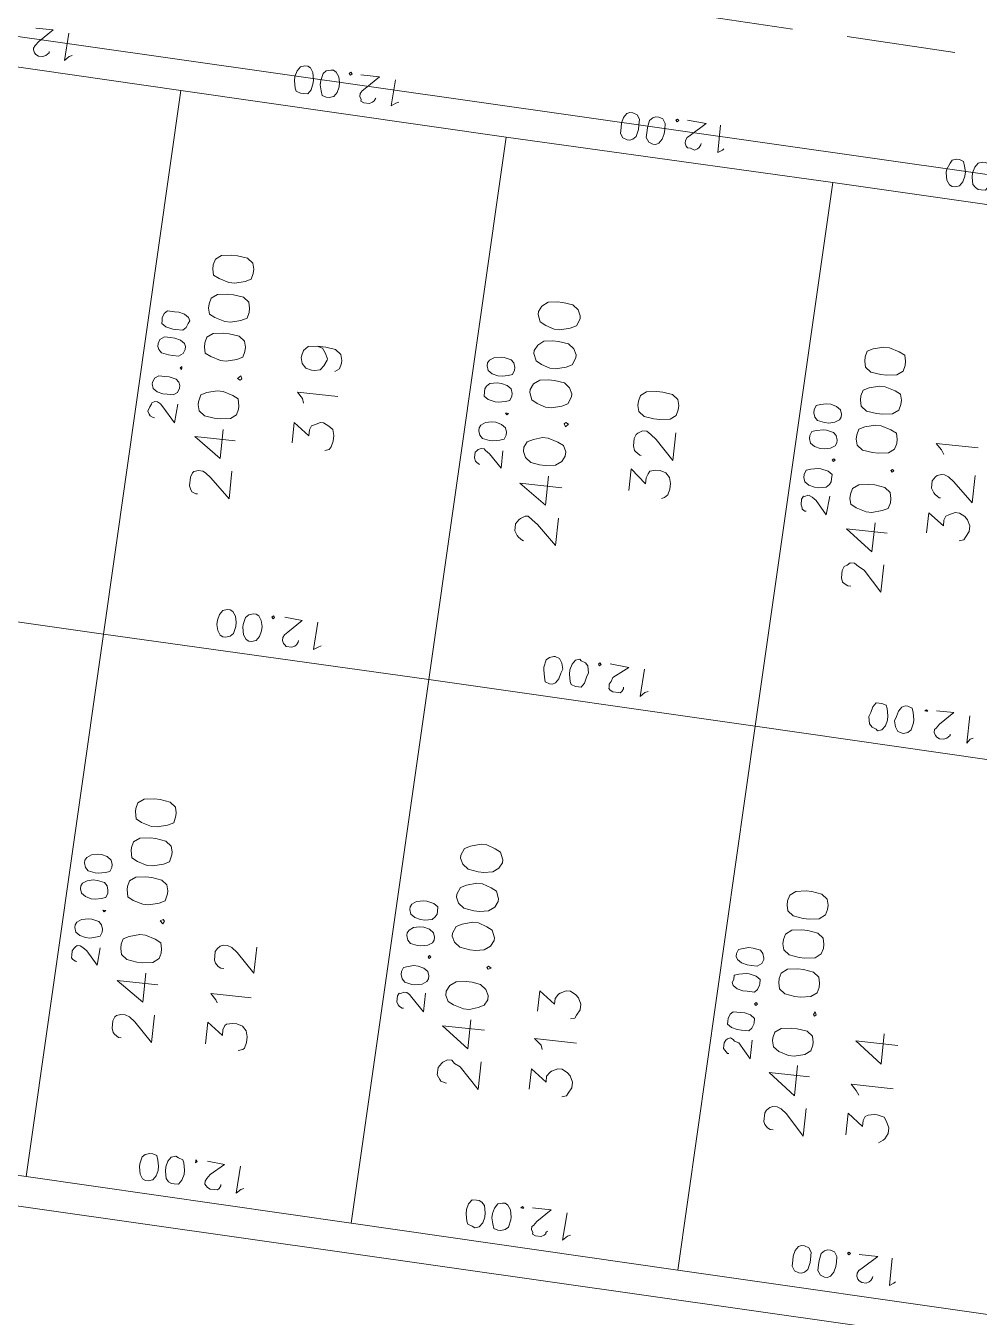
# Model space of a CAD drawing. Header units: metres. Extents: x -977055 to 805873, y -1033982 to 242021.
# Drawn here: x 2699.33 to 2734.23, y 780.7 to 827.98 of the extents above; entities that cross this region are included whole.
import ezdxf

# ---------------------------------------------------------------- set-up
doc = ezdxf.new("R2010")
doc.units = ezdxf.units.M
for name, color, linetype in [('PDF_acera', 7, 'Continuous'), ('PDF_areas por lote', 7, 'Continuous'), ('PDF_COTAS', 7, 'Continuous'), ('PDF_linea de centro', 7, 'Continuous'), ('PDF_LOTES', 7, 'Continuous'), ('PDF_No. lotes', 7, 'Continuous')]:
    doc.layers.add(name, color=color, linetype=linetype)

# ---------------------------------------------------------------- blocks, each defined once
blk = doc.blocks.new('CALLE')
at = {"layer": 'PDF_acera', "lineweight": 9}
blk.add_lwpolyline([(-159.8184, -288.985536), (-157.320576, -216.294624), (-158.632992, -214.897536), (-189.707616, -213.839136), (-191.062368, -215.151552), (-193.517856, -286.868736)], dxfattribs=at)
at = {"layer": 'PDF_areas por lote', "lineweight": 9}
for points in [[(-186.659424, -240.89184), (-186.659424, -240.807168), (-186.574752, -240.68016), (-186.532416, -240.637824), (-186.405408, -240.595488), (-186.193728, -240.595488), (-186.06672, -240.637824), (-186.024384, -240.68016), (-185.982048, -240.807168), (-185.982048, -240.934176), (-186.024384, -241.061184), (-186.151392, -241.230528), (-186.70176, -241.780896), (-185.897376, -241.780896)], [(-185.00832, -241.780896), (-185.00832, -240.595488), (-185.558688, -241.399872), (-184.711968, -241.399872)], [(-170.656416, -241.399872), (-170.656416, -241.357536), (-170.61408, -241.230528), (-170.529408, -241.188192), (-170.444736, -241.145856), (-170.19072, -241.145856), (-170.063712, -241.188192), (-170.021376, -241.230528), (-169.97904, -241.357536), (-169.97904, -241.484544), (-170.021376, -241.569216), (-170.148384, -241.73856), (-170.698752, -242.331264), (-169.894368, -242.331264)], [(-169.005312, -242.331264), (-169.005312, -241.145856), (-169.55568, -241.95024), (-168.70896, -241.95024)], [(-186.955776, -250.459776), (-186.955776, -250.41744), (-186.91344, -250.290432), (-186.871104, -250.248096), (-186.744096, -250.163424), (-186.532416, -250.163424), (-186.405408, -250.248096), (-186.363072, -250.290432), (-186.2784, -250.41744), (-186.2784, -250.544448), (-186.363072, -250.62912), (-186.447744, -250.798464), (-187.040448, -251.391168), (-186.236064, -251.391168)], [(-185.304672, -251.391168), (-185.304672, -250.163424), (-185.897376, -250.967808), (-185.050656, -250.967808)], [(-170.995104, -251.010144), (-170.995104, -250.967808), (-170.910432, -250.8408), (-170.868096, -250.798464), (-170.741088, -250.713792), (-170.529408, -250.713792), (-170.4024, -250.798464), (-170.360064, -250.8408), (-170.275392, -250.967808), (-170.275392, -251.05248), (-170.360064, -251.179488), (-170.487072, -251.348832), (-171.03744, -251.941536), (-170.233056, -251.941536)], [(-169.344, -251.941536), (-169.344, -250.713792), (-169.894368, -251.518176), (-169.047648, -251.518176)], [(-187.294464, -260.070048), (-187.294464, -259.985376), (-187.252128, -259.900704), (-187.167456, -259.816032), (-187.082784, -259.773696), (-186.828768, -259.773696), (-186.744096, -259.816032), (-186.659424, -259.900704), (-186.617088, -259.985376), (-186.617088, -260.112384), (-186.659424, -260.239392), (-186.786432, -260.408736), (-187.379136, -260.959104), (-186.574752, -260.959104)], [(-185.64336, -260.959104), (-185.64336, -259.773696), (-186.236064, -260.57808), (-185.347008, -260.57808)], [(-171.291456, -260.620416), (-171.291456, -260.535744), (-171.24912, -260.451072), (-171.206784, -260.3664), (-171.079776, -260.324064), (-170.868096, -260.324064), (-170.741088, -260.3664), (-170.698752, -260.451072), (-170.61408, -260.535744), (-170.61408, -260.662752), (-170.698752, -260.78976), (-170.783424, -260.959104), (-171.376128, -261.509472), (-170.571744, -261.509472)], [(-169.640352, -261.509472), (-169.640352, -260.324064), (-170.233056, -261.128448), (-169.386336, -261.128448)]]:
    blk.add_lwpolyline(points, dxfattribs=at)
for points in [[(-184.076928, -240.595488), (-184.246272, -240.637824), (-184.37328, -240.807168), (-184.415616, -241.10352), (-184.415616, -241.272864), (-184.37328, -241.569216), (-184.246272, -241.73856), (-184.076928, -241.780896), (-183.94992, -241.780896), (-183.780576, -241.73856), (-183.695904, -241.569216), (-183.611232, -241.272864), (-183.611232, -241.10352), (-183.695904, -240.807168), (-183.780576, -240.637824), (-183.94992, -240.595488)], [(-182.341152, -240.595488), (-182.552832, -240.637824), (-182.637504, -240.807168), (-182.722176, -241.10352), (-182.722176, -241.272864), (-182.637504, -241.569216), (-182.552832, -241.73856), (-182.341152, -241.780896), (-182.25648, -241.780896), (-182.087136, -241.73856), (-181.960128, -241.569216), (-181.917792, -241.272864), (-181.917792, -241.10352), (-181.960128, -240.807168), (-182.087136, -240.637824), (-182.25648, -240.595488)], [(-181.19808, -240.595488), (-181.40976, -240.637824), (-181.494432, -240.807168), (-181.579104, -241.10352), (-181.579104, -241.272864), (-181.494432, -241.569216), (-181.40976, -241.73856), (-181.19808, -241.780896), (-181.113408, -241.780896), (-180.944064, -241.73856), (-180.817056, -241.569216), (-180.77472, -241.272864), (-180.77472, -241.10352), (-180.817056, -240.807168), (-180.944064, -240.637824), (-181.113408, -240.595488)], [(-180.055008, -240.595488), (-180.266688, -240.637824), (-180.35136, -240.807168), (-180.436032, -241.10352), (-180.436032, -241.272864), (-180.35136, -241.569216), (-180.266688, -241.73856), (-180.055008, -241.780896), (-179.970336, -241.780896), (-179.800992, -241.73856), (-179.673984, -241.569216), (-179.631648, -241.272864), (-179.631648, -241.10352), (-179.673984, -240.807168), (-179.800992, -240.637824), (-179.970336, -240.595488)], [(-168.07392, -241.145856), (-168.243264, -241.188192), (-168.370272, -241.357536), (-168.412608, -241.653888), (-168.412608, -241.823232), (-168.370272, -242.119584), (-168.243264, -242.288928), (-168.07392, -242.331264), (-167.989248, -242.331264), (-167.777568, -242.288928), (-167.692896, -242.119584), (-167.608224, -241.823232), (-167.608224, -241.653888), (-167.692896, -241.357536), (-167.777568, -241.188192), (-167.989248, -241.145856)], [(-166.38048, -241.145856), (-166.549824, -241.188192), (-166.634496, -241.357536), (-166.719168, -241.653888), (-166.719168, -241.823232), (-166.634496, -242.119584), (-166.549824, -242.288928), (-166.38048, -242.331264), (-166.253472, -242.331264), (-166.084128, -242.288928), (-165.95712, -242.119584), (-165.914784, -241.823232), (-165.914784, -241.653888), (-165.95712, -241.357536), (-166.084128, -241.188192), (-166.253472, -241.145856)], [(-165.237408, -241.145856), (-165.406752, -241.188192), (-165.491424, -241.357536), (-165.576096, -241.653888), (-165.576096, -241.823232), (-165.491424, -242.119584), (-165.406752, -242.288928), (-165.237408, -242.331264), (-165.1104, -242.331264), (-164.941056, -242.288928), (-164.814048, -242.119584), (-164.771712, -241.823232), (-164.771712, -241.653888), (-164.814048, -241.357536), (-164.941056, -241.188192), (-165.1104, -241.145856)], [(-164.094336, -241.145856), (-164.26368, -241.188192), (-164.348352, -241.357536), (-164.433024, -241.653888), (-164.433024, -241.823232), (-164.348352, -242.119584), (-164.26368, -242.288928), (-164.094336, -242.331264), (-163.967328, -242.331264), (-163.797984, -242.288928), (-163.670976, -242.119584), (-163.62864, -241.823232), (-163.62864, -241.653888), (-163.670976, -241.357536), (-163.797984, -241.188192), (-163.967328, -241.145856)], [(-183.145536, -241.653888), (-183.230208, -241.73856), (-183.145536, -241.780896), (-183.1032, -241.73856)], [(-167.184864, -242.204256), (-167.2272, -242.288928), (-167.184864, -242.331264), (-167.100192, -242.288928)], [(-184.415616, -250.163424), (-184.58496, -250.248096), (-184.669632, -250.41744), (-184.754304, -250.713792), (-184.754304, -250.883136), (-184.669632, -251.137152), (-184.58496, -251.306496), (-184.415616, -251.391168), (-184.288608, -251.391168), (-184.119264, -251.306496), (-183.992256, -251.137152), (-183.94992, -250.883136), (-183.94992, -250.713792), (-183.992256, -250.41744), (-184.119264, -250.248096), (-184.288608, -250.163424)], [(-182.67984, -250.163424), (-182.849184, -250.248096), (-182.976192, -250.41744), (-183.018528, -250.713792), (-183.018528, -250.883136), (-182.976192, -251.137152), (-182.849184, -251.306496), (-182.67984, -251.391168), (-182.595168, -251.391168), (-182.383488, -251.306496), (-182.298816, -251.137152), (-182.214144, -250.883136), (-182.214144, -250.713792), (-182.298816, -250.41744), (-182.383488, -250.248096), (-182.595168, -250.163424)], [(-181.536768, -250.163424), (-181.706112, -250.248096), (-181.83312, -250.41744), (-181.875456, -250.713792), (-181.875456, -250.883136), (-181.83312, -251.137152), (-181.706112, -251.306496), (-181.536768, -251.391168), (-181.452096, -251.391168), (-181.240416, -251.306496), (-181.155744, -251.137152), (-181.071072, -250.883136), (-181.071072, -250.713792), (-181.155744, -250.41744), (-181.240416, -250.248096), (-181.452096, -250.163424)], [(-180.393696, -250.163424), (-180.56304, -250.248096), (-180.690048, -250.41744), (-180.732384, -250.713792), (-180.732384, -250.883136), (-180.690048, -251.137152), (-180.56304, -251.306496), (-180.393696, -251.391168), (-180.309024, -251.391168), (-180.097344, -251.306496), (-180.012672, -251.137152), (-179.928, -250.883136), (-179.928, -250.713792), (-180.012672, -250.41744), (-180.097344, -250.248096), (-180.309024, -250.163424)], [(-168.412608, -250.713792), (-168.581952, -250.798464), (-168.70896, -250.967808), (-168.751296, -251.221824), (-168.751296, -251.391168), (-168.70896, -251.68752), (-168.581952, -251.856864), (-168.412608, -251.941536), (-168.2856, -251.941536), (-168.116256, -251.856864), (-168.031584, -251.68752), (-167.946912, -251.391168), (-167.946912, -251.221824), (-168.031584, -250.967808), (-168.116256, -250.798464), (-168.2856, -250.713792)], [(-166.676832, -250.713792), (-166.888512, -250.798464), (-166.973184, -250.967808), (-167.057856, -251.221824), (-167.057856, -251.391168), (-166.973184, -251.68752), (-166.888512, -251.856864), (-166.676832, -251.941536), (-166.59216, -251.941536), (-166.422816, -251.856864), (-166.295808, -251.68752), (-166.253472, -251.391168), (-166.253472, -251.221824), (-166.295808, -250.967808), (-166.422816, -250.798464), (-166.59216, -250.713792)], [(-165.53376, -250.713792), (-165.74544, -250.798464), (-165.830112, -250.967808), (-165.914784, -251.221824), (-165.914784, -251.391168), (-165.830112, -251.68752), (-165.74544, -251.856864), (-165.53376, -251.941536), (-165.449088, -251.941536), (-165.279744, -251.856864), (-165.152736, -251.68752), (-165.1104, -251.391168), (-165.1104, -251.221824), (-165.152736, -250.967808), (-165.279744, -250.798464), (-165.449088, -250.713792)], [(-164.390688, -250.713792), (-164.602368, -250.798464), (-164.68704, -250.967808), (-164.771712, -251.221824), (-164.771712, -251.391168), (-164.68704, -251.68752), (-164.602368, -251.856864), (-164.390688, -251.941536), (-164.306016, -251.941536), (-164.136672, -251.856864), (-164.009664, -251.68752), (-163.967328, -251.391168), (-163.967328, -251.221824), (-164.009664, -250.967808), (-164.136672, -250.798464), (-164.306016, -250.713792)], [(-183.484224, -251.26416), (-183.52656, -251.306496), (-183.484224, -251.391168), (-183.441888, -251.306496)], [(-167.481216, -251.814528), (-167.565888, -251.856864), (-167.481216, -251.941536), (-167.43888, -251.856864)], [(-184.711968, -259.773696), (-184.881312, -259.816032), (-185.00832, -259.985376), (-185.092992, -260.281728), (-185.092992, -260.451072), (-185.00832, -260.747424), (-184.881312, -260.916768), (-184.711968, -260.959104), (-184.627296, -260.959104), (-184.457952, -260.916768), (-184.330944, -260.747424), (-184.288608, -260.451072), (-184.288608, -260.281728), (-184.330944, -259.985376), (-184.457952, -259.816032), (-184.627296, -259.773696)], [(-183.018528, -259.773696), (-183.187872, -259.816032), (-183.31488, -259.985376), (-183.357216, -260.281728), (-183.357216, -260.451072), (-183.31488, -260.747424), (-183.187872, -260.916768), (-183.018528, -260.959104), (-182.89152, -260.959104), (-182.722176, -260.916768), (-182.595168, -260.747424), (-182.552832, -260.451072), (-182.552832, -260.281728), (-182.595168, -259.985376), (-182.722176, -259.816032), (-182.89152, -259.773696)], [(-181.875456, -259.773696), (-182.0448, -259.816032), (-182.171808, -259.985376), (-182.214144, -260.281728), (-182.214144, -260.451072), (-182.171808, -260.747424), (-182.0448, -260.916768), (-181.875456, -260.959104), (-181.748448, -260.959104), (-181.579104, -260.916768), (-181.452096, -260.747424), (-181.40976, -260.451072), (-181.40976, -260.281728), (-181.452096, -259.985376), (-181.579104, -259.816032), (-181.748448, -259.773696)], [(-180.732384, -259.773696), (-180.901728, -259.816032), (-181.028736, -259.985376), (-181.071072, -260.281728), (-181.071072, -260.451072), (-181.028736, -260.747424), (-180.901728, -260.916768), (-180.732384, -260.959104), (-180.605376, -260.959104), (-180.436032, -260.916768), (-180.309024, -260.747424), (-180.266688, -260.451072), (-180.266688, -260.281728), (-180.309024, -259.985376), (-180.436032, -259.816032), (-180.605376, -259.773696)], [(-168.751296, -260.324064), (-168.92064, -260.3664), (-169.005312, -260.535744), (-169.089984, -260.832096), (-169.089984, -261.00144), (-169.005312, -261.297792), (-168.92064, -261.467136), (-168.751296, -261.509472), (-168.624288, -261.509472), (-168.454944, -261.467136), (-168.327936, -261.297792), (-168.2856, -261.00144), (-168.2856, -260.832096), (-168.327936, -260.535744), (-168.454944, -260.3664), (-168.624288, -260.324064)], [(-167.01552, -260.324064), (-167.184864, -260.3664), (-167.311872, -260.535744), (-167.354208, -260.832096), (-167.354208, -261.00144), (-167.311872, -261.297792), (-167.184864, -261.467136), (-167.01552, -261.509472), (-166.888512, -261.509472), (-166.719168, -261.467136), (-166.634496, -261.297792), (-166.549824, -261.00144), (-166.549824, -260.832096), (-166.634496, -260.535744), (-166.719168, -260.3664), (-166.888512, -260.324064)], [(-165.872448, -260.324064), (-166.041792, -260.3664), (-166.1688, -260.535744), (-166.211136, -260.832096), (-166.211136, -261.00144), (-166.1688, -261.297792), (-166.041792, -261.467136), (-165.872448, -261.509472), (-165.74544, -261.509472), (-165.576096, -261.467136), (-165.491424, -261.297792), (-165.406752, -261.00144), (-165.406752, -260.832096), (-165.491424, -260.535744), (-165.576096, -260.3664), (-165.74544, -260.324064)], [(-164.729376, -260.324064), (-164.89872, -260.3664), (-165.025728, -260.535744), (-165.068064, -260.832096), (-165.068064, -261.00144), (-165.025728, -261.297792), (-164.89872, -261.467136), (-164.729376, -261.509472), (-164.602368, -261.509472), (-164.433024, -261.467136), (-164.348352, -261.297792), (-164.26368, -261.00144), (-164.26368, -260.832096), (-164.348352, -260.535744), (-164.433024, -260.3664), (-164.602368, -260.324064)], [(-183.822912, -260.874432), (-183.865248, -260.916768), (-183.822912, -260.959104), (-183.73824, -260.916768)], [(-167.819904, -261.4248), (-167.86224, -261.467136), (-167.819904, -261.509472), (-167.777568, -261.467136)]]:
    blk.add_lwpolyline(points, close=True, dxfattribs=at)
at = {"layer": 'PDF_COTAS', "lineweight": 9}
for points in [[(-158.294304, -235.726848), (-158.33664, -235.726848), (-158.378976, -235.684512), (-158.421312, -235.642176), (-158.463648, -235.557504), (-158.463648, -235.430496), (-158.421312, -235.345824), (-158.378976, -235.303488), (-158.294304, -235.261152), (-158.251968, -235.261152), (-158.167296, -235.303488), (-158.040288, -235.38816), (-157.659264, -235.769184), (-157.659264, -235.261152)], [(-158.33664, -236.404224), (-158.378976, -236.319552), (-158.505984, -236.192544), (-157.7016, -236.23488)], [(-190.596672, -244.236384), (-190.639008, -244.236384), (-190.72368, -244.194048), (-190.766016, -244.151712), (-190.766016, -244.06704), (-190.766016, -243.940032), (-190.72368, -243.85536), (-190.681344, -243.813024), (-190.639008, -243.770688), (-190.554336, -243.770688), (-190.469664, -243.813024), (-190.342656, -243.897696), (-190.003968, -244.27872), (-189.961632, -243.770688)], [(-190.639008, -244.91376), (-190.681344, -244.829088), (-190.808352, -244.70208), (-190.003968, -244.744416)], [(-158.632992, -245.33712), (-158.717664, -245.294784), (-158.76, -245.252448), (-158.802336, -245.167776), (-158.802336, -244.998432), (-158.76, -244.91376), (-158.717664, -244.91376), (-158.632992, -244.871424), (-158.54832, -244.871424), (-158.463648, -244.91376), (-158.378976, -244.998432), (-157.997952, -245.379456), (-157.997952, -244.829088)], [(-158.675328, -246.014496), (-158.717664, -245.929824), (-158.802336, -245.802816), (-158.040288, -245.845152)], [(-190.93536, -253.846656), (-190.977696, -253.80432), (-191.020032, -253.80432), (-191.062368, -253.761984), (-191.104704, -253.677312), (-191.104704, -253.507968), (-191.062368, -253.423296), (-191.020032, -253.423296), (-190.93536, -253.38096), (-190.850688, -253.38096), (-190.808352, -253.423296), (-190.681344, -253.507968), (-190.30032, -253.888992), (-190.30032, -253.338624)], [(-190.977696, -254.524032), (-191.020032, -254.43936), (-191.14704, -254.312352), (-190.342656, -254.354688)], [(-158.929344, -254.905056), (-158.97168, -254.905056), (-159.056352, -254.86272), (-159.098688, -254.820384), (-159.141024, -254.735712), (-159.098688, -254.608704), (-159.098688, -254.524032), (-159.056352, -254.481696), (-158.97168, -254.43936), (-158.887008, -254.43936), (-158.802336, -254.481696), (-158.717664, -254.566368), (-158.33664, -254.989728), (-158.294304, -254.43936)], [(-159.014016, -255.582432), (-159.056352, -255.540096), (-159.141024, -255.413088), (-158.33664, -255.413088)], [(-191.231712, -263.414592), (-191.274048, -263.414592), (-191.35872, -263.372256), (-191.401056, -263.32992), (-191.443392, -263.245248), (-191.443392, -263.11824), (-191.401056, -263.033568), (-191.35872, -262.991232), (-191.274048, -262.948896), (-191.189376, -262.948896), (-191.104704, -262.991232), (-191.020032, -263.075904), (-190.639008, -263.499264), (-190.639008, -262.948896)], [(-191.316384, -264.091968), (-191.35872, -264.049632), (-191.443392, -263.922624), (-190.639008, -263.922624)]]:
    blk.add_lwpolyline(points, dxfattribs=at)
for points in [[(-184.119264, -240.002784), (-184.627296, -239.960448), (-184.246272, -239.62176), (-184.1616, -239.494752), (-184.119264, -239.41008), (-184.119264, -239.325408), (-184.1616, -239.283072), (-184.203936, -239.240736), (-184.288608, -239.1984), (-184.415616, -239.1984), (-184.500288, -239.1984), (-184.542624, -239.240736), (-184.58496, -239.325408), (-184.58496, -239.367744), (-184.58496, -239.325408), (-184.542624, -239.240736), (-184.500288, -239.1984), (-184.415616, -239.1984), (-184.288608, -239.1984), (-184.203936, -239.240736), (-184.1616, -239.283072), (-184.119264, -239.325408), (-184.119264, -239.41008), (-184.1616, -239.494752), (-184.246272, -239.62176), (-184.627296, -239.960448)], [(-183.611232, -239.1984), (-183.73824, -239.240736), (-183.822912, -239.367744), (-183.865248, -239.537088), (-183.865248, -239.664096), (-183.822912, -239.83344), (-183.780576, -239.960448), (-183.653568, -240.002784), (-183.568896, -240.002784), (-183.441888, -239.960448), (-183.357216, -239.875776), (-183.31488, -239.664096), (-183.31488, -239.579424), (-183.357216, -239.367744), (-183.441888, -239.240736), (-183.52656, -239.1984)], [(-183.611232, -239.1984), (-183.73824, -239.240736), (-183.822912, -239.367744), (-183.865248, -239.537088), (-183.865248, -239.664096), (-183.822912, -239.83344), (-183.780576, -239.960448), (-183.653568, -240.002784), (-183.568896, -240.002784), (-183.441888, -239.960448), (-183.357216, -239.875776), (-183.31488, -239.664096), (-183.31488, -239.579424), (-183.357216, -239.367744), (-183.441888, -239.240736), (-183.52656, -239.1984)], [(-182.46816, -239.240736), (-182.595168, -239.283072), (-182.67984, -239.41008), (-182.722176, -239.579424), (-182.722176, -239.706432), (-182.67984, -239.875776), (-182.637504, -240.002784), (-182.510496, -240.04512), (-182.425824, -240.04512), (-182.298816, -240.002784), (-182.214144, -239.918112), (-182.171808, -239.706432), (-182.171808, -239.579424), (-182.214144, -239.41008), (-182.298816, -239.283072), (-182.383488, -239.240736)], [(-182.46816, -239.240736), (-182.595168, -239.283072), (-182.67984, -239.41008), (-182.722176, -239.579424), (-182.722176, -239.706432), (-182.67984, -239.875776), (-182.637504, -240.002784), (-182.510496, -240.04512), (-182.425824, -240.04512), (-182.298816, -240.002784), (-182.214144, -239.918112), (-182.171808, -239.706432), (-182.171808, -239.579424), (-182.214144, -239.41008), (-182.298816, -239.283072), (-182.383488, -239.240736)], [(-181.706112, -239.283072), (-181.83312, -239.325408), (-181.917792, -239.41008), (-181.960128, -239.62176), (-181.960128, -239.706432), (-181.917792, -239.918112), (-181.875456, -240.04512), (-181.748448, -240.087456), (-181.663776, -240.087456), (-181.536768, -240.04512), (-181.452096, -239.918112), (-181.40976, -239.748768), (-181.40976, -239.62176), (-181.452096, -239.452416), (-181.536768, -239.325408), (-181.62144, -239.283072)], [(-181.706112, -239.283072), (-181.83312, -239.325408), (-181.917792, -239.41008), (-181.960128, -239.62176), (-181.960128, -239.706432), (-181.917792, -239.918112), (-181.875456, -240.04512), (-181.748448, -240.087456), (-181.663776, -240.087456), (-181.536768, -240.04512), (-181.452096, -239.918112), (-181.40976, -239.748768), (-181.40976, -239.62176), (-181.452096, -239.452416), (-181.536768, -239.325408), (-181.62144, -239.283072)], [(-168.116256, -240.553152), (-168.666624, -240.510816), (-168.243264, -240.129792), (-168.158592, -240.04512), (-168.116256, -239.960448), (-168.116256, -239.875776), (-168.158592, -239.791104), (-168.200928, -239.791104), (-168.2856, -239.748768), (-168.412608, -239.706432), (-168.49728, -239.748768), (-168.539616, -239.791104), (-168.581952, -239.875776), (-168.581952, -239.918112), (-168.581952, -239.875776), (-168.539616, -239.791104), (-168.49728, -239.748768), (-168.412608, -239.706432), (-168.2856, -239.748768), (-168.200928, -239.791104), (-168.158592, -239.791104), (-168.116256, -239.875776), (-168.116256, -239.960448), (-168.158592, -240.04512), (-168.243264, -240.129792), (-168.666624, -240.510816)], [(-167.608224, -239.748768), (-167.735232, -239.791104), (-167.819904, -239.918112), (-167.86224, -240.087456), (-167.86224, -240.214464), (-167.86224, -240.383808), (-167.777568, -240.510816), (-167.65056, -240.553152), (-167.565888, -240.553152), (-167.481216, -240.510816), (-167.396544, -240.426144), (-167.354208, -240.214464), (-167.354208, -240.087456), (-167.354208, -239.918112), (-167.43888, -239.791104), (-167.565888, -239.748768)], [(-167.608224, -239.748768), (-167.735232, -239.791104), (-167.819904, -239.918112), (-167.86224, -240.087456), (-167.86224, -240.214464), (-167.86224, -240.383808), (-167.777568, -240.510816), (-167.65056, -240.553152), (-167.565888, -240.553152), (-167.481216, -240.510816), (-167.396544, -240.426144), (-167.354208, -240.214464), (-167.354208, -240.087456), (-167.354208, -239.918112), (-167.43888, -239.791104), (-167.565888, -239.748768)], [(-166.507488, -239.791104), (-166.59216, -239.83344), (-166.676832, -239.918112), (-166.719168, -240.129792), (-166.719168, -240.2568), (-166.719168, -240.426144), (-166.634496, -240.553152), (-166.507488, -240.595488), (-166.422816, -240.595488), (-166.338144, -240.553152), (-166.253472, -240.426144), (-166.211136, -240.2568), (-166.211136, -240.129792), (-166.211136, -239.960448), (-166.295808, -239.83344), (-166.422816, -239.791104)], [(-166.507488, -239.791104), (-166.59216, -239.83344), (-166.676832, -239.918112), (-166.719168, -240.129792), (-166.719168, -240.2568), (-166.719168, -240.426144), (-166.634496, -240.553152), (-166.507488, -240.595488), (-166.422816, -240.595488), (-166.338144, -240.553152), (-166.253472, -240.426144), (-166.211136, -240.2568), (-166.211136, -240.129792), (-166.211136, -239.960448), (-166.295808, -239.83344), (-166.422816, -239.791104)], [(-183.018528, -239.960448), (-183.060864, -240.002784), (-183.018528, -240.04512), (-183.018528, -240.002784)], [(-183.018528, -239.960448), (-183.060864, -240.002784), (-183.018528, -240.04512), (-183.018528, -240.002784)], [(-165.74544, -239.83344), (-165.830112, -239.83344), (-165.914784, -239.960448), (-165.95712, -240.172128), (-165.95712, -240.2568), (-165.95712, -240.46848), (-165.872448, -240.553152), (-165.74544, -240.595488), (-165.660768, -240.637824), (-165.576096, -240.595488), (-165.491424, -240.46848), (-165.449088, -240.299136), (-165.449088, -240.172128), (-165.449088, -239.960448), (-165.53376, -239.875776), (-165.660768, -239.83344)], [(-165.74544, -239.83344), (-165.830112, -239.83344), (-165.914784, -239.960448), (-165.95712, -240.172128), (-165.95712, -240.2568), (-165.95712, -240.46848), (-165.872448, -240.553152), (-165.74544, -240.595488), (-165.660768, -240.637824), (-165.576096, -240.595488), (-165.491424, -240.46848), (-165.449088, -240.299136), (-165.449088, -240.172128), (-165.449088, -239.960448), (-165.53376, -239.875776), (-165.660768, -239.83344)], [(-167.057856, -240.510816), (-167.100192, -240.553152), (-167.057856, -240.553152), (-167.01552, -240.553152)], [(-167.057856, -240.510816), (-167.100192, -240.553152), (-167.057856, -240.553152), (-167.01552, -240.553152)], [(-190.72368, -242.119584), (-190.681344, -242.246592), (-190.554336, -242.331264), (-190.384992, -242.3736), (-190.257984, -242.3736), (-190.08864, -242.331264), (-189.961632, -242.288928), (-189.919296, -242.16192), (-189.919296, -242.077248), (-189.961632, -241.95024), (-190.046304, -241.865568), (-190.257984, -241.823232), (-190.342656, -241.823232), (-190.554336, -241.865568), (-190.681344, -241.95024), (-190.72368, -242.034912)], [(-174.720672, -242.669952), (-174.678336, -242.79696), (-174.593664, -242.881632), (-174.381984, -242.923968), (-174.254976, -242.923968), (-174.085632, -242.881632), (-173.958624, -242.79696), (-173.916288, -242.712288), (-173.916288, -242.627616), (-173.958624, -242.500608), (-174.085632, -242.415936), (-174.254976, -242.3736), (-174.381984, -242.3736), (-174.551328, -242.415936), (-174.678336, -242.500608), (-174.720672, -242.58528)], [(-174.720672, -242.669952), (-174.678336, -242.79696), (-174.593664, -242.881632), (-174.381984, -242.923968), (-174.254976, -242.923968), (-174.085632, -242.881632), (-173.958624, -242.79696), (-173.916288, -242.712288), (-173.916288, -242.627616), (-173.958624, -242.500608), (-174.085632, -242.415936), (-174.254976, -242.3736), (-174.381984, -242.3736), (-174.551328, -242.415936), (-174.678336, -242.500608), (-174.720672, -242.58528)], [(-190.72368, -242.881632), (-190.72368, -243.00864), (-190.596672, -243.093312), (-190.427328, -243.135648), (-190.30032, -243.135648), (-190.08864, -243.093312), (-190.003968, -243.050976), (-189.961632, -242.923968), (-189.919296, -242.839296), (-189.961632, -242.712288), (-190.08864, -242.627616), (-190.257984, -242.58528), (-190.384992, -242.58528), (-190.596672, -242.627616), (-190.681344, -242.712288), (-190.72368, -242.79696)], [(-174.763008, -243.432), (-174.720672, -243.559008), (-174.593664, -243.64368), (-174.42432, -243.686016), (-174.297312, -243.686016), (-174.127968, -243.64368), (-174.00096, -243.559008), (-173.958624, -243.474336), (-173.958624, -243.389664), (-174.00096, -243.262656), (-174.085632, -243.177984), (-174.297312, -243.135648), (-174.381984, -243.135648), (-174.593664, -243.177984), (-174.720672, -243.262656), (-174.763008, -243.347328)], [(-174.763008, -243.432), (-174.720672, -243.559008), (-174.593664, -243.64368), (-174.42432, -243.686016), (-174.297312, -243.686016), (-174.127968, -243.64368), (-174.00096, -243.559008), (-173.958624, -243.474336), (-173.958624, -243.389664), (-174.00096, -243.262656), (-174.085632, -243.177984), (-174.297312, -243.135648), (-174.381984, -243.135648), (-174.593664, -243.177984), (-174.720672, -243.262656), (-174.763008, -243.347328)], [(-158.717664, -243.22032), (-158.717664, -243.347328), (-158.590656, -243.432), (-158.378976, -243.474336), (-158.294304, -243.474336), (-158.082624, -243.432), (-157.955616, -243.347328), (-157.91328, -243.262656), (-157.91328, -243.177984), (-157.955616, -243.050976), (-158.082624, -242.966304), (-158.251968, -242.923968), (-158.378976, -242.923968), (-158.590656, -242.966304), (-158.675328, -243.00864), (-158.717664, -243.135648)], [(-190.046304, -243.432), (-190.003968, -243.474336), (-189.961632, -243.432), (-190.003968, -243.432)], [(-158.76, -243.982368), (-158.717664, -244.109376), (-158.590656, -244.194048), (-158.421312, -244.236384), (-158.294304, -244.236384), (-158.12496, -244.194048), (-157.997952, -244.109376), (-157.955616, -244.024704), (-157.955616, -243.940032), (-157.997952, -243.813024), (-158.082624, -243.728352), (-158.294304, -243.686016), (-158.421312, -243.686016), (-158.590656, -243.728352), (-158.717664, -243.770688), (-158.76, -243.897696)], [(-174.043296, -243.982368), (-174.00096, -244.024704), (-173.958624, -243.982368), (-174.00096, -243.940032)], [(-174.043296, -243.982368), (-174.00096, -244.024704), (-173.958624, -243.982368), (-174.00096, -243.940032)], [(-173.958624, -244.321056), (-174.00096, -244.829088), (-174.381984, -244.448064), (-174.466656, -244.363392), (-174.551328, -244.321056), (-174.636, -244.321056), (-174.720672, -244.363392), (-174.763008, -244.405728), (-174.805344, -244.448064), (-174.805344, -244.617408), (-174.763008, -244.70208), (-174.720672, -244.744416), (-174.636, -244.786752), (-174.593664, -244.786752), (-174.636, -244.786752), (-174.720672, -244.744416), (-174.763008, -244.70208), (-174.805344, -244.617408), (-174.805344, -244.448064), (-174.763008, -244.405728), (-174.720672, -244.363392), (-174.636, -244.321056), (-174.551328, -244.321056), (-174.466656, -244.363392), (-174.381984, -244.448064), (-174.00096, -244.829088)], [(-158.040288, -244.532736), (-157.997952, -244.575072), (-157.955616, -244.532736), (-157.997952, -244.4904)], [(-174.00096, -245.294784), (-174.805344, -245.252448), (-174.720672, -245.379456), (-174.678336, -245.464128), (-174.720672, -245.379456), (-174.805344, -245.252448)], [(-184.415616, -249.57072), (-184.965984, -249.57072), (-184.58496, -249.189696), (-184.500288, -249.105024), (-184.457952, -249.020352), (-184.457952, -248.93568), (-184.500288, -248.851008), (-184.500288, -248.808672), (-184.58496, -248.766336), (-184.754304, -248.766336), (-184.838976, -248.808672), (-184.881312, -248.851008), (-184.923648, -248.93568), (-184.923648, -248.978016), (-184.923648, -248.93568), (-184.881312, -248.851008), (-184.838976, -248.808672), (-184.754304, -248.766336), (-184.58496, -248.766336), (-184.500288, -248.808672), (-184.500288, -248.851008), (-184.457952, -248.93568), (-184.457952, -249.020352), (-184.500288, -249.105024), (-184.58496, -249.189696), (-184.965984, -249.57072)], [(-183.94992, -248.808672), (-184.076928, -248.851008), (-184.1616, -248.93568), (-184.203936, -249.14736), (-184.203936, -249.232032), (-184.1616, -249.443712), (-184.076928, -249.57072), (-183.992256, -249.613056), (-183.907584, -249.613056), (-183.780576, -249.57072), (-183.695904, -249.443712), (-183.653568, -249.274368), (-183.653568, -249.14736), (-183.695904, -248.978016), (-183.73824, -248.851008), (-183.865248, -248.808672)], [(-183.94992, -248.808672), (-184.076928, -248.851008), (-184.1616, -248.93568), (-184.203936, -249.14736), (-184.203936, -249.232032), (-184.1616, -249.443712), (-184.076928, -249.57072), (-183.992256, -249.613056), (-183.907584, -249.613056), (-183.780576, -249.57072), (-183.695904, -249.443712), (-183.653568, -249.274368), (-183.653568, -249.14736), (-183.695904, -248.978016), (-183.73824, -248.851008), (-183.865248, -248.808672)], [(-182.806848, -248.851008), (-182.933856, -248.893344), (-183.018528, -248.978016), (-183.060864, -249.189696), (-183.060864, -249.274368), (-183.018528, -249.486048), (-182.933856, -249.613056), (-182.849184, -249.655392), (-182.764512, -249.655392), (-182.637504, -249.613056), (-182.552832, -249.486048), (-182.510496, -249.316704), (-182.510496, -249.189696), (-182.552832, -249.020352), (-182.637504, -248.893344), (-182.722176, -248.851008)], [(-182.806848, -248.851008), (-182.933856, -248.893344), (-183.018528, -248.978016), (-183.060864, -249.189696), (-183.060864, -249.274368), (-183.018528, -249.486048), (-182.933856, -249.613056), (-182.849184, -249.655392), (-182.764512, -249.655392), (-182.637504, -249.613056), (-182.552832, -249.486048), (-182.510496, -249.316704), (-182.510496, -249.189696), (-182.552832, -249.020352), (-182.637504, -248.893344), (-182.722176, -248.851008)], [(-182.0448, -248.851008), (-182.171808, -248.893344), (-182.25648, -249.020352), (-182.298816, -249.189696), (-182.298816, -249.316704), (-182.25648, -249.528384), (-182.171808, -249.613056), (-182.087136, -249.655392), (-182.002464, -249.655392), (-181.875456, -249.655392), (-181.790784, -249.528384), (-181.748448, -249.316704), (-181.748448, -249.232032), (-181.790784, -249.020352), (-181.875456, -248.893344), (-181.960128, -248.851008)], [(-182.0448, -248.851008), (-182.171808, -248.893344), (-182.25648, -249.020352), (-182.298816, -249.189696), (-182.298816, -249.316704), (-182.25648, -249.528384), (-182.171808, -249.613056), (-182.087136, -249.655392), (-182.002464, -249.655392), (-181.875456, -249.655392), (-181.790784, -249.528384), (-181.748448, -249.316704), (-181.748448, -249.232032), (-181.790784, -249.020352), (-181.875456, -248.893344), (-181.960128, -248.851008)], [(-183.357216, -249.528384), (-183.399552, -249.57072), (-183.357216, -249.613056), (-183.31488, -249.57072)], [(-183.357216, -249.528384), (-183.399552, -249.57072), (-183.357216, -249.613056), (-183.31488, -249.57072)], [(-168.454944, -250.121088), (-168.962976, -250.121088), (-168.581952, -249.740064), (-168.49728, -249.613056), (-168.454944, -249.57072), (-168.454944, -249.486048), (-168.49728, -249.401376), (-168.539616, -249.35904), (-168.581952, -249.316704), (-168.751296, -249.316704), (-168.835968, -249.35904), (-168.878304, -249.401376), (-168.92064, -249.486048), (-168.878304, -249.401376), (-168.835968, -249.35904), (-168.751296, -249.316704), (-168.581952, -249.316704), (-168.539616, -249.35904), (-168.49728, -249.401376), (-168.454944, -249.486048), (-168.454944, -249.57072), (-168.49728, -249.613056), (-168.581952, -249.740064), (-168.962976, -250.121088)], [(-167.946912, -249.35904), (-168.07392, -249.401376), (-168.158592, -249.486048), (-168.200928, -249.697728), (-168.200928, -249.7824), (-168.158592, -249.99408), (-168.116256, -250.121088), (-167.989248, -250.163424), (-167.904576, -250.163424), (-167.777568, -250.121088), (-167.692896, -249.99408), (-167.65056, -249.824736), (-167.65056, -249.697728), (-167.692896, -249.528384), (-167.777568, -249.401376), (-167.86224, -249.35904)], [(-167.946912, -249.35904), (-168.07392, -249.401376), (-168.158592, -249.486048), (-168.200928, -249.697728), (-168.200928, -249.7824), (-168.158592, -249.99408), (-168.116256, -250.121088), (-167.989248, -250.163424), (-167.904576, -250.163424), (-167.777568, -250.121088), (-167.692896, -249.99408), (-167.65056, -249.824736), (-167.65056, -249.697728), (-167.692896, -249.528384), (-167.777568, -249.401376), (-167.86224, -249.35904)], [(-166.80384, -249.401376), (-166.930848, -249.401376), (-167.01552, -249.528384), (-167.057856, -249.740064), (-167.057856, -249.824736), (-167.01552, -250.036416), (-166.973184, -250.163424), (-166.846176, -250.20576), (-166.761504, -250.20576), (-166.634496, -250.163424), (-166.549824, -250.036416), (-166.507488, -249.867072), (-166.507488, -249.740064), (-166.549824, -249.528384), (-166.634496, -249.443712), (-166.719168, -249.401376)], [(-166.80384, -249.401376), (-166.930848, -249.401376), (-167.01552, -249.528384), (-167.057856, -249.740064), (-167.057856, -249.824736), (-167.01552, -250.036416), (-166.973184, -250.163424), (-166.846176, -250.20576), (-166.761504, -250.20576), (-166.634496, -250.163424), (-166.549824, -250.036416), (-166.507488, -249.867072), (-166.507488, -249.740064), (-166.549824, -249.528384), (-166.634496, -249.443712), (-166.719168, -249.401376)], [(-166.041792, -249.401376), (-166.1688, -249.443712), (-166.253472, -249.57072), (-166.295808, -249.740064), (-166.295808, -249.867072), (-166.253472, -250.036416), (-166.211136, -250.163424), (-166.084128, -250.20576), (-165.999456, -250.20576), (-165.872448, -250.163424), (-165.787776, -250.078752), (-165.74544, -249.867072), (-165.74544, -249.7824), (-165.787776, -249.57072), (-165.872448, -249.443712), (-165.95712, -249.401376)], [(-166.041792, -249.401376), (-166.1688, -249.443712), (-166.253472, -249.57072), (-166.295808, -249.740064), (-166.295808, -249.867072), (-166.253472, -250.036416), (-166.211136, -250.163424), (-166.084128, -250.20576), (-165.999456, -250.20576), (-165.872448, -250.163424), (-165.787776, -250.078752), (-165.74544, -249.867072), (-165.74544, -249.7824), (-165.787776, -249.57072), (-165.872448, -249.443712), (-165.95712, -249.401376)], [(-167.354208, -250.078752), (-167.396544, -250.121088), (-167.354208, -250.163424), (-167.354208, -250.121088)], [(-167.354208, -250.078752), (-167.396544, -250.121088), (-167.354208, -250.163424), (-167.354208, -250.121088)], [(-191.062368, -251.729856), (-191.020032, -251.856864), (-190.893024, -251.941536), (-190.72368, -251.983872), (-190.596672, -251.983872), (-190.384992, -251.941536), (-190.30032, -251.856864), (-190.257984, -251.772192), (-190.257984, -251.68752), (-190.257984, -251.560512), (-190.384992, -251.47584), (-190.554336, -251.433504), (-190.681344, -251.433504), (-190.893024, -251.47584), (-190.977696, -251.518176), (-191.020032, -251.645184)], [(-191.062368, -252.491904), (-191.020032, -252.618912), (-190.93536, -252.703584), (-190.72368, -252.74592), (-190.639008, -252.74592), (-190.427328, -252.703584), (-190.30032, -252.618912), (-190.257984, -252.53424), (-190.257984, -252.449568), (-190.30032, -252.32256), (-190.427328, -252.237888), (-190.596672, -252.195552), (-190.72368, -252.195552), (-190.893024, -252.237888), (-191.020032, -252.280224), (-191.062368, -252.407232)], [(-175.05936, -252.280224), (-175.017024, -252.364896), (-174.890016, -252.449568), (-174.720672, -252.491904), (-174.593664, -252.53424), (-174.42432, -252.491904), (-174.297312, -252.407232), (-174.254976, -252.280224), (-174.254976, -252.237888), (-174.297312, -252.11088), (-174.381984, -252.026208), (-174.593664, -251.983872), (-174.678336, -251.983872), (-174.890016, -252.026208), (-175.017024, -252.068544), (-175.05936, -252.195552)], [(-175.05936, -252.280224), (-175.017024, -252.364896), (-174.890016, -252.449568), (-174.720672, -252.491904), (-174.593664, -252.53424), (-174.42432, -252.491904), (-174.297312, -252.407232), (-174.254976, -252.280224), (-174.254976, -252.237888), (-174.297312, -252.11088), (-174.381984, -252.026208), (-174.593664, -251.983872), (-174.678336, -251.983872), (-174.890016, -252.026208), (-175.017024, -252.068544), (-175.05936, -252.195552)], [(-159.056352, -252.830592), (-159.014016, -252.915264), (-158.929344, -252.999936), (-158.717664, -253.042272), (-158.590656, -253.042272), (-158.421312, -253.042272), (-158.294304, -252.9576), (-158.251968, -252.830592), (-158.251968, -252.74592), (-158.294304, -252.661248), (-158.421312, -252.576576), (-158.590656, -252.53424), (-158.717664, -252.53424), (-158.887008, -252.53424), (-159.014016, -252.618912), (-159.056352, -252.74592)], [(-175.05936, -253.042272), (-175.05936, -253.126944), (-174.932352, -253.211616), (-174.720672, -253.253952), (-174.636, -253.296288), (-174.42432, -253.253952), (-174.339648, -253.16928), (-174.297312, -253.042272), (-174.254976, -252.999936), (-174.297312, -252.872928), (-174.42432, -252.788256), (-174.593664, -252.74592), (-174.720672, -252.74592), (-174.932352, -252.788256), (-175.017024, -252.830592), (-175.05936, -252.9576)], [(-175.05936, -253.042272), (-175.05936, -253.126944), (-174.932352, -253.211616), (-174.720672, -253.253952), (-174.636, -253.296288), (-174.42432, -253.253952), (-174.339648, -253.16928), (-174.297312, -253.042272), (-174.254976, -252.999936), (-174.297312, -252.872928), (-174.42432, -252.788256), (-174.593664, -252.74592), (-174.720672, -252.74592), (-174.932352, -252.788256), (-175.017024, -252.830592), (-175.05936, -252.9576)], [(-190.342656, -253.042272), (-190.342656, -253.084608), (-190.30032, -253.042272), (-190.342656, -252.999936)], [(-159.098688, -253.59264), (-159.056352, -253.677312), (-158.929344, -253.761984), (-158.76, -253.80432), (-158.632992, -253.80432), (-158.463648, -253.80432), (-158.33664, -253.719648), (-158.294304, -253.59264), (-158.294304, -253.507968), (-158.33664, -253.423296), (-158.421312, -253.338624), (-158.632992, -253.296288), (-158.717664, -253.296288), (-158.929344, -253.296288), (-159.056352, -253.38096), (-159.098688, -253.507968)], [(-174.381984, -253.59264), (-174.339648, -253.634976), (-174.297312, -253.59264), (-174.339648, -253.550304)], [(-174.381984, -253.59264), (-174.339648, -253.634976), (-174.297312, -253.59264), (-174.339648, -253.550304)], [(-174.297312, -253.888992), (-174.339648, -254.43936), (-174.678336, -254.016), (-174.805344, -253.973664), (-174.890016, -253.931328), (-174.974688, -253.931328), (-175.017024, -253.931328), (-175.05936, -253.973664), (-175.101696, -254.058336), (-175.101696, -254.22768), (-175.101696, -254.270016), (-175.05936, -254.312352), (-174.974688, -254.354688), (-174.932352, -254.354688), (-174.974688, -254.354688), (-175.05936, -254.312352), (-175.101696, -254.270016), (-175.101696, -254.22768), (-175.101696, -254.058336), (-175.05936, -253.973664), (-175.017024, -253.931328), (-174.974688, -253.931328), (-174.890016, -253.931328), (-174.805344, -253.973664), (-174.678336, -254.016), (-174.339648, -254.43936)], [(-158.378976, -254.143008), (-158.33664, -254.185344), (-158.294304, -254.143008), (-158.33664, -254.100672)], [(-174.339648, -254.905056), (-175.144032, -254.86272), (-175.017024, -254.989728), (-174.974688, -255.0744), (-175.017024, -254.989728), (-175.144032, -254.86272)], [(-184.754304, -259.180992), (-185.304672, -259.180992), (-184.881312, -258.799968), (-184.838976, -258.67296), (-184.79664, -258.630624), (-184.754304, -258.545952), (-184.79664, -258.46128), (-184.838976, -258.418944), (-184.923648, -258.376608), (-185.092992, -258.376608), (-185.135328, -258.418944), (-185.177664, -258.46128), (-185.22, -258.503616), (-185.22, -258.545952), (-185.22, -258.503616), (-185.177664, -258.46128), (-185.135328, -258.418944), (-185.092992, -258.376608), (-184.923648, -258.376608), (-184.838976, -258.418944), (-184.79664, -258.46128), (-184.754304, -258.545952), (-184.79664, -258.630624), (-184.838976, -258.67296), (-184.881312, -258.799968), (-185.304672, -259.180992)], [(-184.288608, -258.418944), (-184.37328, -258.418944), (-184.457952, -258.545952), (-184.500288, -258.715296), (-184.500288, -258.842304), (-184.500288, -259.053984), (-184.415616, -259.138656), (-184.288608, -259.180992), (-184.246272, -259.180992), (-184.119264, -259.180992), (-184.034592, -259.053984), (-183.992256, -258.88464), (-183.992256, -258.757632), (-183.992256, -258.545952), (-184.076928, -258.46128), (-184.203936, -258.418944)], [(-184.288608, -258.418944), (-184.37328, -258.418944), (-184.457952, -258.545952), (-184.500288, -258.715296), (-184.500288, -258.842304), (-184.500288, -259.053984), (-184.415616, -259.138656), (-184.288608, -259.180992), (-184.246272, -259.180992), (-184.119264, -259.180992), (-184.034592, -259.053984), (-183.992256, -258.88464), (-183.992256, -258.757632), (-183.992256, -258.545952), (-184.076928, -258.46128), (-184.203936, -258.418944)], [(-183.145536, -258.418944), (-183.230208, -258.46128), (-183.31488, -258.588288), (-183.357216, -258.757632), (-183.357216, -258.88464), (-183.357216, -259.09632), (-183.272544, -259.180992), (-183.145536, -259.223328), (-183.1032, -259.223328), (-182.976192, -259.223328), (-182.89152, -259.09632), (-182.849184, -258.88464), (-182.849184, -258.799968), (-182.89152, -258.588288), (-182.933856, -258.46128), (-183.060864, -258.46128)], [(-183.145536, -258.418944), (-183.230208, -258.46128), (-183.31488, -258.588288), (-183.357216, -258.757632), (-183.357216, -258.88464), (-183.357216, -259.09632), (-183.272544, -259.180992), (-183.145536, -259.223328), (-183.1032, -259.223328), (-182.976192, -259.223328), (-182.89152, -259.09632), (-182.849184, -258.88464), (-182.849184, -258.799968), (-182.89152, -258.588288), (-182.933856, -258.46128), (-183.060864, -258.46128)], [(-182.383488, -258.46128), (-182.46816, -258.503616), (-182.552832, -258.630624), (-182.595168, -258.799968), (-182.595168, -258.926976), (-182.595168, -259.09632), (-182.510496, -259.223328), (-182.383488, -259.265664), (-182.341152, -259.265664), (-182.214144, -259.223328), (-182.129472, -259.138656), (-182.087136, -258.926976), (-182.087136, -258.799968), (-182.129472, -258.630624), (-182.171808, -258.503616), (-182.298816, -258.46128)], [(-182.383488, -258.46128), (-182.46816, -258.503616), (-182.552832, -258.630624), (-182.595168, -258.799968), (-182.595168, -258.926976), (-182.595168, -259.09632), (-182.510496, -259.223328), (-182.383488, -259.265664), (-182.341152, -259.265664), (-182.214144, -259.223328), (-182.129472, -259.138656), (-182.087136, -258.926976), (-182.087136, -258.799968), (-182.129472, -258.630624), (-182.171808, -258.503616), (-182.298816, -258.46128)], [(-168.751296, -259.73136), (-169.301664, -259.689024), (-168.92064, -259.350336), (-168.835968, -259.223328), (-168.793632, -259.138656), (-168.793632, -259.09632), (-168.835968, -259.011648), (-168.835968, -258.969312), (-168.92064, -258.926976), (-169.089984, -258.926976), (-169.174656, -258.969312), (-169.216992, -258.969312), (-169.259328, -259.053984), (-169.259328, -259.09632), (-169.259328, -259.053984), (-169.216992, -258.969312), (-169.174656, -258.969312), (-169.089984, -258.926976), (-168.92064, -258.926976), (-168.835968, -258.969312), (-168.835968, -259.011648), (-168.793632, -259.09632), (-168.793632, -259.138656), (-168.835968, -259.223328), (-168.92064, -259.350336), (-169.301664, -259.689024)], [(-168.2856, -258.926976), (-168.412608, -258.969312), (-168.49728, -259.09632), (-168.539616, -259.265664), (-168.539616, -259.392672), (-168.49728, -259.604352), (-168.412608, -259.689024), (-168.327936, -259.73136), (-168.243264, -259.73136), (-168.116256, -259.73136), (-168.031584, -259.604352), (-167.989248, -259.392672), (-167.989248, -259.308), (-168.031584, -259.09632), (-168.07392, -258.969312), (-168.200928, -258.926976)], [(-168.2856, -258.926976), (-168.412608, -258.969312), (-168.49728, -259.09632), (-168.539616, -259.265664), (-168.539616, -259.392672), (-168.49728, -259.604352), (-168.412608, -259.689024), (-168.327936, -259.73136), (-168.243264, -259.73136), (-168.116256, -259.73136), (-168.031584, -259.604352), (-167.989248, -259.392672), (-167.989248, -259.308), (-168.031584, -259.09632), (-168.07392, -258.969312), (-168.200928, -258.926976)], [(-167.142528, -258.969312), (-167.269536, -259.011648), (-167.354208, -259.138656), (-167.396544, -259.308), (-167.396544, -259.435008), (-167.354208, -259.604352), (-167.269536, -259.73136), (-167.184864, -259.773696), (-167.100192, -259.773696), (-166.973184, -259.73136), (-166.888512, -259.646688), (-166.846176, -259.435008), (-166.846176, -259.350336), (-166.888512, -259.138656), (-166.930848, -259.011648), (-167.057856, -258.969312)], [(-167.142528, -258.969312), (-167.269536, -259.011648), (-167.354208, -259.138656), (-167.396544, -259.308), (-167.396544, -259.435008), (-167.354208, -259.604352), (-167.269536, -259.73136), (-167.184864, -259.773696), (-167.100192, -259.773696), (-166.973184, -259.73136), (-166.888512, -259.646688), (-166.846176, -259.435008), (-166.846176, -259.350336), (-166.888512, -259.138656), (-166.930848, -259.011648), (-167.057856, -258.969312)], [(-183.695904, -259.138656), (-183.73824, -259.180992), (-183.695904, -259.223328), (-183.653568, -259.180992)], [(-183.695904, -259.138656), (-183.73824, -259.180992), (-183.695904, -259.223328), (-183.653568, -259.180992)], [(-166.38048, -259.011648), (-166.507488, -259.053984), (-166.59216, -259.138656), (-166.634496, -259.350336), (-166.634496, -259.477344), (-166.59216, -259.646688), (-166.507488, -259.773696), (-166.422816, -259.816032), (-166.338144, -259.816032), (-166.211136, -259.773696), (-166.126464, -259.646688), (-166.084128, -259.477344), (-166.084128, -259.350336), (-166.126464, -259.180992), (-166.1688, -259.053984), (-166.295808, -259.011648)], [(-166.38048, -259.011648), (-166.507488, -259.053984), (-166.59216, -259.138656), (-166.634496, -259.350336), (-166.634496, -259.477344), (-166.59216, -259.646688), (-166.507488, -259.773696), (-166.422816, -259.816032), (-166.338144, -259.816032), (-166.211136, -259.773696), (-166.126464, -259.646688), (-166.084128, -259.477344), (-166.084128, -259.350336), (-166.126464, -259.180992), (-166.1688, -259.053984), (-166.295808, -259.011648)], [(-167.692896, -259.689024), (-167.735232, -259.73136), (-167.692896, -259.773696), (-167.65056, -259.73136)], [(-167.692896, -259.689024), (-167.735232, -259.73136), (-167.692896, -259.773696), (-167.65056, -259.73136)], [(-191.35872, -261.340128), (-191.316384, -261.4248), (-191.231712, -261.509472), (-191.020032, -261.551808), (-190.93536, -261.551808), (-190.72368, -261.551808), (-190.596672, -261.467136), (-190.554336, -261.340128), (-190.554336, -261.255456), (-190.596672, -261.170784), (-190.72368, -261.086112), (-190.893024, -261.043776), (-191.020032, -261.043776), (-191.189376, -261.043776), (-191.316384, -261.128448), (-191.35872, -261.255456)], [(-175.398048, -261.84816), (-175.355712, -261.975168), (-175.228704, -262.05984), (-175.05936, -262.102176), (-174.932352, -262.102176), (-174.720672, -262.05984), (-174.636, -262.017504), (-174.593664, -261.890496), (-174.593664, -261.805824), (-174.593664, -261.721152), (-174.720672, -261.63648), (-174.890016, -261.594144), (-175.017024, -261.551808), (-175.228704, -261.594144), (-175.313376, -261.678816), (-175.355712, -261.805824)], [(-175.398048, -261.84816), (-175.355712, -261.975168), (-175.228704, -262.05984), (-175.05936, -262.102176), (-174.932352, -262.102176), (-174.720672, -262.05984), (-174.636, -262.017504), (-174.593664, -261.890496), (-174.593664, -261.805824), (-174.593664, -261.721152), (-174.720672, -261.63648), (-174.890016, -261.594144), (-175.017024, -261.551808), (-175.228704, -261.594144), (-175.313376, -261.678816), (-175.355712, -261.805824)], [(-191.401056, -262.102176), (-191.35872, -262.186848), (-191.231712, -262.27152), (-191.062368, -262.313856), (-190.93536, -262.313856), (-190.766016, -262.313856), (-190.639008, -262.229184), (-190.596672, -262.102176), (-190.596672, -262.017504), (-190.639008, -261.932832), (-190.72368, -261.84816), (-190.93536, -261.805824), (-191.062368, -261.805824), (-191.231712, -261.805824), (-191.35872, -261.890496), (-191.401056, -262.017504)], [(-175.398048, -262.610208), (-175.355712, -262.737216), (-175.27104, -262.821888), (-175.05936, -262.864224), (-174.974688, -262.864224), (-174.763008, -262.821888), (-174.636, -262.779552), (-174.593664, -262.652544), (-174.593664, -262.567872), (-174.636, -262.4832), (-174.763008, -262.398528), (-174.932352, -262.356192), (-175.05936, -262.313856), (-175.228704, -262.356192), (-175.355712, -262.440864), (-175.398048, -262.567872)], [(-175.398048, -262.610208), (-175.355712, -262.737216), (-175.27104, -262.821888), (-175.05936, -262.864224), (-174.974688, -262.864224), (-174.763008, -262.821888), (-174.636, -262.779552), (-174.593664, -262.652544), (-174.593664, -262.567872), (-174.636, -262.4832), (-174.763008, -262.398528), (-174.932352, -262.356192), (-175.05936, -262.313856), (-175.228704, -262.356192), (-175.355712, -262.440864), (-175.398048, -262.567872)], [(-159.39504, -262.398528), (-159.352704, -262.525536), (-159.225696, -262.610208), (-159.056352, -262.652544), (-158.929344, -262.652544), (-158.76, -262.610208), (-158.632992, -262.567872), (-158.590656, -262.440864), (-158.590656, -262.356192), (-158.632992, -262.229184), (-158.717664, -262.186848), (-158.929344, -262.102176), (-159.014016, -262.102176), (-159.225696, -262.144512), (-159.352704, -262.229184), (-159.39504, -262.313856)], [(-190.681344, -262.652544), (-190.639008, -262.69488), (-190.596672, -262.652544), (-190.639008, -262.610208)], [(-159.39504, -263.160576), (-159.39504, -263.287584), (-159.268032, -263.372256), (-159.056352, -263.414592), (-158.97168, -263.414592), (-158.76, -263.372256), (-158.632992, -263.32992), (-158.590656, -263.202912), (-158.590656, -263.11824), (-158.632992, -262.991232), (-158.76, -262.90656), (-158.929344, -262.864224), (-159.056352, -262.864224), (-159.268032, -262.90656), (-159.352704, -262.991232), (-159.39504, -263.075904)], [(-174.636, -263.499264), (-174.636, -264.007296), (-175.017024, -263.626272), (-175.144032, -263.5416), (-175.186368, -263.499264), (-175.27104, -263.499264), (-175.355712, -263.5416), (-175.398048, -263.583936), (-175.440384, -263.668608), (-175.440384, -263.795616), (-175.398048, -263.880288), (-175.355712, -263.922624), (-175.313376, -263.96496), (-175.27104, -263.96496), (-175.313376, -263.96496), (-175.355712, -263.922624), (-175.398048, -263.880288), (-175.440384, -263.795616), (-175.440384, -263.668608), (-175.398048, -263.583936), (-175.355712, -263.5416), (-175.27104, -263.499264), (-175.186368, -263.499264), (-175.144032, -263.5416), (-175.017024, -263.626272), (-174.636, -264.007296)], [(-174.678336, -263.202912), (-174.678336, -263.245248), (-174.636, -263.202912), (-174.678336, -263.160576)], [(-174.678336, -263.202912), (-174.678336, -263.245248), (-174.636, -263.202912), (-174.678336, -263.160576)], [(-174.678336, -264.472992), (-175.48272, -264.472992), (-175.355712, -264.557664), (-175.313376, -264.642336), (-175.355712, -264.557664), (-175.48272, -264.472992)]]:
    blk.add_lwpolyline(points, close=True, dxfattribs=at)
at = {"layer": 'PDF_linea de centro', "lineweight": 9}
for points in [[(-155.203776, -254.016), (-155.330784, -257.1912)], [(-155.37312, -258.799968), (-155.500128, -261.975168)]]:
    blk.add_lwpolyline(points, dxfattribs=at)
at = {"layer": 'PDF_LOTES', "lineweight": 20}
for points in [[(-190.681344, -228.953088), (-190.977696, -238.56336), (-175.017024, -239.113728), (-174.678336, -229.503456)], [(-174.678336, -229.503456), (-175.017024, -239.113728), (-159.014016, -239.664096), (-158.675328, -230.053824)], [(-190.977696, -238.56336), (-191.316384, -248.131296), (-175.313376, -248.681664), (-175.017024, -239.113728)], [(-175.017024, -239.113728), (-175.313376, -248.681664), (-159.352704, -249.232032), (-159.014016, -239.664096)], [(-191.316384, -248.131296), (-191.655072, -257.741568), (-175.652064, -258.291936), (-175.313376, -248.681664)], [(-175.313376, -248.681664), (-175.652064, -258.291936), (-159.649056, -258.842304), (-159.352704, -249.232032)], [(-191.655072, -257.741568), (-191.99376, -267.35184), (-175.990752, -267.902208), (-175.652064, -258.291936)], [(-175.652064, -258.291936), (-175.990752, -267.902208), (-159.987744, -268.452576), (-159.649056, -258.842304)]]:
    blk.add_lwpolyline(points, close=True, dxfattribs=at)
at = {"layer": 'PDF_No. lotes', "lineweight": 20}
for points in [[(-186.574752, -243.347328), (-185.939712, -243.347328), (-186.2784, -243.813024), (-186.109056, -243.813024), (-185.982048, -243.85536), (-185.939712, -243.897696), (-185.897376, -244.06704), (-185.897376, -244.194048), (-185.939712, -244.363392), (-186.06672, -244.4904), (-186.236064, -244.532736), (-186.405408, -244.532736), (-186.574752, -244.4904), (-186.617088, -244.448064), (-186.659424, -244.321056)], [(-185.347008, -243.559008), (-185.262336, -243.516672), (-185.092992, -243.347328), (-185.092992, -244.532736)], [(-184.330944, -243.64368), (-184.330944, -243.559008), (-184.288608, -243.474336), (-184.203936, -243.389664), (-184.119264, -243.347328), (-183.865248, -243.347328), (-183.780576, -243.389664), (-183.695904, -243.474336), (-183.653568, -243.559008), (-183.653568, -243.686016), (-183.695904, -243.813024), (-183.822912, -243.982368), (-184.37328, -244.532736), (-183.611232, -244.532736)], [(-168.878304, -243.982368), (-168.2856, -243.982368), (-168.624288, -244.448064), (-168.454944, -244.448064), (-168.327936, -244.4904), (-168.2856, -244.575072), (-168.200928, -244.744416), (-168.200928, -244.829088), (-168.2856, -244.998432), (-168.370272, -245.12544), (-168.539616, -245.167776), (-168.70896, -245.167776), (-168.878304, -245.12544), (-168.962976, -245.083104), (-169.005312, -244.956096)], [(-167.692896, -244.194048), (-167.565888, -244.151712), (-167.396544, -243.982368), (-167.396544, -245.167776)], [(-165.999456, -244.405728), (-166.041792, -244.575072), (-166.1688, -244.659744), (-166.338144, -244.744416), (-166.38048, -244.744416), (-166.549824, -244.659744), (-166.676832, -244.575072), (-166.719168, -244.405728), (-166.719168, -244.321056), (-166.676832, -244.151712), (-166.549824, -244.024704), (-166.38048, -243.982368), (-166.338144, -243.982368), (-166.1688, -244.024704), (-166.041792, -244.151712), (-165.999456, -244.405728), (-165.999456, -244.659744), (-166.041792, -244.956096), (-166.1688, -245.12544), (-166.338144, -245.167776), (-166.422816, -245.167776), (-166.59216, -245.12544), (-166.676832, -244.998432)], [(-186.871104, -252.872928), (-186.2784, -252.872928), (-186.617088, -253.338624), (-186.447744, -253.338624), (-186.320736, -253.423296), (-186.2784, -253.465632), (-186.193728, -253.634976), (-186.193728, -253.761984), (-186.2784, -253.931328), (-186.363072, -254.016), (-186.532416, -254.100672), (-186.70176, -254.100672), (-186.871104, -254.016), (-186.955776, -253.973664), (-186.998112, -253.846656)], [(-185.685696, -253.126944), (-185.558688, -253.084608), (-185.389344, -252.872928), (-185.389344, -254.100672)], [(-184.58496, -252.872928), (-183.992256, -252.872928), (-184.330944, -253.338624), (-184.1616, -253.338624), (-184.034592, -253.423296), (-183.992256, -253.465632), (-183.907584, -253.634976), (-183.907584, -253.761984), (-183.992256, -253.931328), (-184.076928, -254.016), (-184.246272, -254.100672), (-184.415616, -254.100672), (-184.58496, -254.016), (-184.669632, -253.973664), (-184.711968, -253.846656)], [(-169.216992, -253.888992), (-168.581952, -253.888992), (-168.962976, -254.354688), (-168.793632, -254.354688), (-168.666624, -254.397024), (-168.581952, -254.43936), (-168.539616, -254.608704), (-168.539616, -254.735712), (-168.581952, -254.905056), (-168.70896, -255.032064), (-168.878304, -255.0744), (-169.047648, -255.0744), (-169.216992, -255.032064), (-169.301664, -254.947392), (-169.344, -254.86272)], [(-168.158592, -254.143008), (-168.158592, -254.100672), (-168.07392, -253.973664), (-168.031584, -253.931328), (-167.904576, -253.888992), (-167.692896, -253.888992), (-167.565888, -253.931328), (-167.523552, -253.973664), (-167.43888, -254.100672), (-167.43888, -254.22768), (-167.523552, -254.354688), (-167.65056, -254.524032), (-168.200928, -255.0744), (-167.396544, -255.0744)], [(-187.209792, -262.186848), (-186.574752, -262.186848), (-186.91344, -262.652544), (-186.744096, -262.652544), (-186.617088, -262.69488), (-186.574752, -262.779552), (-186.532416, -262.948896), (-186.532416, -263.033568), (-186.574752, -263.245248), (-186.70176, -263.32992), (-186.871104, -263.414592), (-187.040448, -263.414592), (-187.209792, -263.32992), (-187.252128, -263.287584), (-187.3368, -263.160576)], [(-186.024384, -262.440864), (-185.897376, -262.356192), (-185.728032, -262.186848), (-185.728032, -263.414592)], [(-184.457952, -263.414592), (-184.457952, -262.186848), (-185.050656, -262.991232), (-184.1616, -262.991232)], [(-169.513344, -262.652544), (-168.92064, -262.652544), (-169.259328, -263.11824), (-169.089984, -263.11824), (-168.962976, -263.160576), (-168.92064, -263.245248), (-168.835968, -263.414592), (-168.835968, -263.5416), (-168.92064, -263.710944), (-169.005312, -263.795616), (-169.174656, -263.880288), (-169.344, -263.880288), (-169.513344, -263.795616), (-169.598016, -263.75328), (-169.640352, -263.626272)], [(-168.454944, -262.948896), (-168.454944, -262.90656), (-168.370272, -262.779552), (-168.327936, -262.737216), (-168.200928, -262.652544), (-167.989248, -262.652544), (-167.86224, -262.737216), (-167.819904, -262.779552), (-167.777568, -262.90656), (-167.777568, -262.991232), (-167.819904, -263.11824), (-167.946912, -263.287584), (-168.49728, -263.880288), (-167.692896, -263.880288)], [(-167.184864, -262.90656), (-167.057856, -262.821888), (-166.888512, -262.652544), (-166.888512, -263.880288)]]:
    blk.add_lwpolyline(points, dxfattribs=at)
blk.add_lwpolyline([(-166.719168, -253.888992), (-166.888512, -253.931328), (-167.01552, -254.100672), (-167.057856, -254.397024), (-167.057856, -254.566368), (-167.01552, -254.86272), (-166.888512, -255.032064), (-166.719168, -255.0744), (-166.59216, -255.0744), (-166.422816, -255.032064), (-166.295808, -254.86272), (-166.253472, -254.566368), (-166.253472, -254.397024), (-166.295808, -254.100672), (-166.422816, -253.931328), (-166.59216, -253.888992)], close=True, dxfattribs=at)

msp = doc.modelspace()

# ---------------------------------------------------------------- block references
at = {"xscale": 1.255773352820658, "yscale": 1.255773352820658, "zscale": 1.255773352820658, "rotation": 83.85573648860341}
msp.add_blockref('CALLE', (2427.15058, 1056.36283, 1015.371), dxfattribs=at)

doc.saveas('drawing.dxf')
